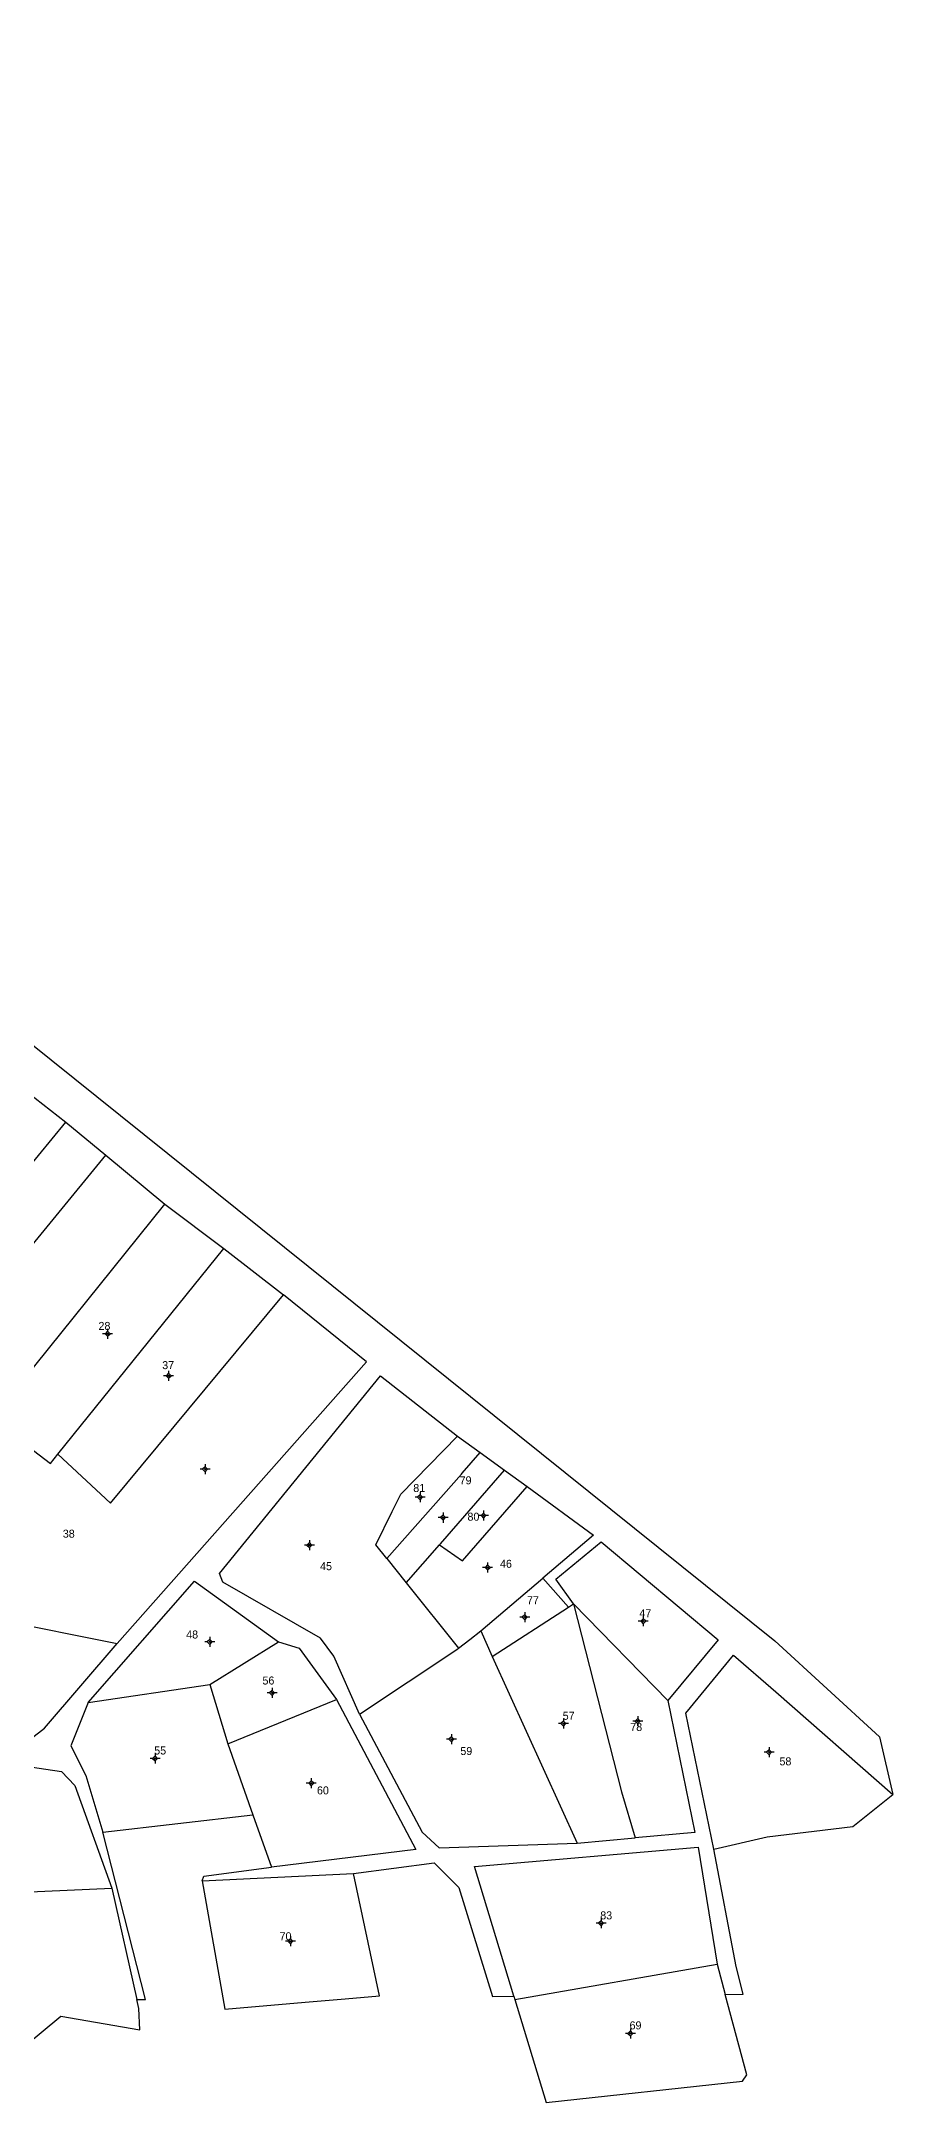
# Model space of a CAD drawing. Extents: x 551451 to 552083, y 1839976 to 1840492.
# Drawn here: x 551870 to 552083, y 1839976 to 1840492 of the extents above; entities that cross this region are included whole.
import ezdxf

# ---------------------------------------------------------------- set-up
doc = ezdxf.new("R2010")
doc.units = 0
for name, color, linetype in [('Level 10', 7, 'Continuous'), ('Level 11', 7, 'Continuous'), ('Level 6', 7, 'Continuous')]:
    doc.layers.add(name, color=color, linetype=linetype)

msp = doc.modelspace()

# ---------------------------------------------------------------- linework, layer by layer
at = {"layer": 'Level 10'}
for p, q in [((551833.69, 1840169.17), (551876.58, 1840221.41)), ((551876.58, 1840221.41), (551886.59, 1840213.12)), ((551843.91, 1840161.16), (551886.59, 1840213.12)), ((551886.59, 1840213.12), (551901.36, 1840200.89)), ((551901.36, 1840200.89), (551916.11, 1840189.81)), ((551874.6, 1840138.44), (551916.11, 1840189.81)), ((551916.11, 1840189.81), (551931.02, 1840178.2)), ((551974.6, 1840142.95), (551980.26, 1840138.83)), ((551980.26, 1840138.83), (551986.32, 1840134.42)), ((551986.32, 1840134.42), (551991.98, 1840130.3)), ((551961.76, 1840106.25), (551970.1, 1840115.71)), ((551956.9, 1840112.31), (551961.76, 1840106.25)), ((551961.76, 1840106.25), (551974.86, 1840089.89)), ((551980.4, 1840094.26), (551995.95, 1840107.42)), ((551995.95, 1840107.42), (552002.34, 1840100.17)), ((551838.82, 1840101.13), (551889.45, 1840091.13)), ((551983.29, 1840087.88), (552002.34, 1840100.17)), ((552002.34, 1840100.17), (552003.58, 1840100.97)), ((552003.58, 1840100.97), (552027.22, 1840076.84)), ((551980.4, 1840094.26), (551983.29, 1840087.88)), ((551912.62, 1840080.83), (551929.78, 1840091.48)), ((551983.29, 1840087.88), (552004.56, 1840041.15)), ((551882.2, 1840076.32), (551912.62, 1840080.83)), ((551912.62, 1840080.83), (551917.11, 1840066.01)), ((551917.11, 1840066.01), (551944.32, 1840077.13)), ((551917.11, 1840066.01), (551923.42, 1840048.27)), ((551885.85, 1840043.9), (551923.42, 1840048.27)), ((551923.42, 1840048.27), (551928.08, 1840035.17)), ((552004.56, 1840041.15), (552019.03, 1840042.48)), ((551910.72, 1840031.74), (551948.55, 1840033.6)), ((551888.1, 1840029.96), (551894.4, 1840002.09)), ((551988.91, 1840002.13), (552039.51, 1840010.93)), ((552039.51, 1840010.93), (552041.56, 1840003.37)), ((551988.67, 1840002.91), (551988.91, 1840002.13))]:
    msp.add_line(p, q, dxfattribs=at)
for points in [[(551562.81, 1840469.19), (551550.85, 1840478.6), (551550.73, 1840491.53), (551573.3, 1840472.68), (551623.78, 1840436.42), (551837.71, 1840265.16), (552054.01, 1840091.72), (552080.17, 1840067.8), (552083.48, 1840053.35)], [(551822.78, 1840178.11), (551866.98, 1840228.89), (551876.58, 1840221.41)], [(551863.94, 1840142.82), (551859.19, 1840148.61), (551901.36, 1840200.89)], [(551874.6, 1840138.44), (551887.78, 1840126.18), (551931.02, 1840178.2)], [(551889.45, 1840091.13), (551951.83, 1840161.47), (551931.02, 1840178.2)], [(551950.08, 1840073.42), (551943.61, 1840087.91), (551940.34, 1840092.4), (551915.85, 1840106.39), (551915.05, 1840108.56), (551955.33, 1840157.97), (551974.6, 1840142.95)], [(551863.94, 1840142.82), (551872.72, 1840136.09), (551874.6, 1840138.44)], [(551956.9, 1840112.31), (551954.14, 1840115.75), (551958.24, 1840124.06), (551960.38, 1840128.38), (551974.6, 1840142.95)], [(551956.9, 1840112.31), (551975.58, 1840133.44), (551975.74, 1840133.63), (551980.26, 1840138.83)], [(551970.1, 1840115.71), (551970.34, 1840115.98), (551986.32, 1840134.42)], [(551970.1, 1840115.71), (551975.85, 1840111.72), (551991.98, 1840130.3)], [(551991.98, 1840130.3), (552008.65, 1840118.17), (551995.95, 1840107.42)], [(552003.58, 1840100.97), (551999.15, 1840107.2), (552010.52, 1840116.46), (552039.81, 1840092.02), (552027.22, 1840076.84)], [(551882.2, 1840076.32), (551908.76, 1840106.66), (551929.78, 1840091.48)], [(551827.32, 1840103.81), (551828.21, 1840092.47), (551827.58, 1840080.23), (551863.42, 1840066.34), (551867.96, 1840067.37), (551871.28, 1840069.93), (551889.45, 1840091.13)], [(552003.58, 1840100.97), (552015.62, 1840053.98), (552019.03, 1840042.48)], [(551974.86, 1840089.89), (551977.65, 1840092.09), (551980.4, 1840094.26)], [(551929.78, 1840091.48), (551935.01, 1840089.93), (551944.32, 1840077.13)], [(551950.08, 1840073.42), (551974.44, 1840089.62), (551974.86, 1840089.89)], [(552038.68, 1840039.66), (552031.72, 1840073.64), (552043.67, 1840088.2), (552054.22, 1840078.97), (552083.48, 1840053.35)], [(551882.2, 1840076.32), (551877.81, 1840065.54), (551881.56, 1840058.11), (551885.85, 1840043.9)], [(551944.32, 1840077.13), (551964.12, 1840039.57), (551928.08, 1840035.17)], [(551950.08, 1840073.42), (551965.76, 1840043.97), (551970.01, 1840040.04), (552004.56, 1840041.15)], [(552027.22, 1840076.84), (552033.96, 1840043.84), (552019.03, 1840042.48)], [(551850.82, 1840062.8), (551875.51, 1840059.12), (551878.84, 1840055.58), (551888.1, 1840029.96)], [(552038.68, 1840039.66), (552052.04, 1840042.76), (552073.51, 1840045.34), (552083.48, 1840053.35)], [(551894.4, 1840002.09), (551896.51, 1840002.1), (551885.85, 1840043.9)], [(551988.67, 1840002.91), (551978.81, 1840035.32), (552034.83, 1840040.19), (552039.51, 1840010.93)], [(552041.56, 1840003.37), (552046.07, 1840003.41), (552044.33, 1840010.33), (552038.68, 1840039.66)], [(551910.72, 1840031.74), (551911.09, 1840032.9), (551928.08, 1840035.17)], [(551910.72, 1840031.74), (551916.4, 1839999.73), (551936.51, 1840001.43), (551946.46, 1840002.27), (551955.08, 1840003.01), (551948.55, 1840033.6)], [(551948.55, 1840033.6), (551968.78, 1840036.28), (551974.93, 1840030.1), (551983.37, 1840002.86), (551988.67, 1840002.91)], [(551847.32, 1840028.9), (551865.78, 1840028.91), (551888.1, 1840029.96)], [(551827.68, 1839985.78), (551848.24, 1839975.57), (551875.33, 1839997.94), (551895.07, 1839994.56), (551894.9, 1839999.89), (551894.4, 1840002.09)], [(551988.91, 1840002.13), (551996.74, 1839976.38), (552045.9, 1839981.69), (552046.98, 1839983.27), (552041.56, 1840003.37)]]:
    msp.add_lwpolyline(points, dxfattribs=at)
at = {"layer": 'Level 11'}
for p, q in [((551886.425, 1840168.49), (551885.8, 1840168.49)), ((551887.05, 1840169.115), (551886.425, 1840168.49)), ((551886.425, 1840168.49), (551887.05, 1840167.865)), ((551887.05, 1840169.74), (551887.05, 1840169.115)), ((551887.675, 1840168.49), (551887.05, 1840169.115)), ((551887.05, 1840167.865), (551887.675, 1840168.49)), ((551887.05, 1840167.865), (551887.05, 1840167.24)), ((551888.3, 1840168.49), (551887.675, 1840168.49)), ((551901.685, 1840158), (551901.06, 1840158)), ((551902.31, 1840158.625), (551901.685, 1840158)), ((551901.685, 1840158), (551902.31, 1840157.375)), ((551902.31, 1840159.25), (551902.31, 1840158.625)), ((551902.935, 1840158), (551902.31, 1840158.625)), ((551902.31, 1840157.375), (551902.935, 1840158)), ((551902.31, 1840157.375), (551902.31, 1840156.75)), ((551903.56, 1840158), (551902.935, 1840158)), ((551911.45, 1840135.285), (551910.825, 1840134.66)), ((551911.45, 1840135.91), (551911.45, 1840135.285)), ((551912.075, 1840134.66), (551911.45, 1840135.285)), ((551910.825, 1840134.66), (551910.2, 1840134.66)), ((551910.825, 1840134.66), (551911.45, 1840134.035)), ((551911.45, 1840134.035), (551912.075, 1840134.66)), ((551911.45, 1840134.035), (551911.45, 1840133.41)), ((551912.7, 1840134.66), (551912.075, 1840134.66)), ((551964.605, 1840127.63), (551963.98, 1840127.63)), ((551965.23, 1840128.255), (551964.605, 1840127.63)), ((551964.605, 1840127.63), (551965.23, 1840127.005)), ((551965.23, 1840128.88), (551965.23, 1840128.255)), ((551965.855, 1840127.63), (551965.23, 1840128.255)), ((551965.23, 1840127.005), (551965.855, 1840127.63)), ((551965.23, 1840127.005), (551965.23, 1840126.38)), ((551966.48, 1840127.63), (551965.855, 1840127.63)), ((551970.355, 1840122.54), (551969.73, 1840122.54)), ((551970.98, 1840123.165), (551970.355, 1840122.54)), ((551970.355, 1840122.54), (551970.98, 1840121.915)), ((551970.98, 1840123.79), (551970.98, 1840123.165)), ((551971.605, 1840122.54), (551970.98, 1840123.165)), ((551970.98, 1840121.915), (551971.605, 1840122.54)), ((551970.98, 1840121.915), (551970.98, 1840121.29)), ((551972.23, 1840122.54), (551971.605, 1840122.54)), ((551980.465, 1840123.07), (551979.84, 1840123.07)), ((551981.09, 1840123.695), (551980.465, 1840123.07)), ((551980.465, 1840123.07), (551981.09, 1840122.445)), ((551981.09, 1840124.32), (551981.09, 1840123.695)), ((551981.715, 1840123.07), (551981.09, 1840123.695)), ((551981.09, 1840122.445), (551981.715, 1840123.07)), ((551981.09, 1840122.445), (551981.09, 1840121.82)), ((551982.34, 1840123.07), (551981.715, 1840123.07)), ((551936.905, 1840115.69), (551936.28, 1840115.69)), ((551937.53, 1840116.315), (551936.905, 1840115.69)), ((551936.905, 1840115.69), (551937.53, 1840115.065)), ((551937.53, 1840116.94), (551937.53, 1840116.315)), ((551938.155, 1840115.69), (551937.53, 1840116.315)), ((551937.53, 1840115.065), (551938.155, 1840115.69)), ((551937.53, 1840115.065), (551937.53, 1840114.44)), ((551938.78, 1840115.69), (551938.155, 1840115.69)), ((551981.505, 1840110.1), (551980.88, 1840110.1)), ((551982.13, 1840110.725), (551981.505, 1840110.1)), ((551981.505, 1840110.1), (551982.13, 1840109.475)), ((551982.13, 1840111.35), (551982.13, 1840110.725)), ((551982.755, 1840110.1), (551982.13, 1840110.725)), ((551982.13, 1840109.475), (551982.755, 1840110.1)), ((551982.13, 1840109.475), (551982.13, 1840108.85)), ((551983.38, 1840110.1), (551982.755, 1840110.1)), ((551990.795, 1840097.65), (551990.17, 1840097.65)), ((551991.42, 1840098.275), (551990.795, 1840097.65)), ((551990.795, 1840097.65), (551991.42, 1840097.025)), ((551991.42, 1840098.9), (551991.42, 1840098.275)), ((551992.045, 1840097.65), (551991.42, 1840098.275)), ((551991.42, 1840097.025), (551992.045, 1840097.65)), ((551991.42, 1840097.025), (551991.42, 1840096.4)), ((551992.67, 1840097.65), (551992.045, 1840097.65)), ((552020.415, 1840096.65), (552019.79, 1840096.65)), ((552021.04, 1840097.275), (552020.415, 1840096.65)), ((552020.415, 1840096.65), (552021.04, 1840096.025)), ((552021.04, 1840097.9), (552021.04, 1840097.275)), ((552021.665, 1840096.65), (552021.04, 1840097.275)), ((552021.04, 1840096.025), (552021.665, 1840096.65)), ((552021.04, 1840096.025), (552021.04, 1840095.4)), ((552022.29, 1840096.65), (552021.665, 1840096.65)), ((551911.995, 1840091.49), (551911.37, 1840091.49)), ((551912.62, 1840092.115), (551911.995, 1840091.49)), ((551911.995, 1840091.49), (551912.62, 1840090.865)), ((551912.62, 1840092.74), (551912.62, 1840092.115)), ((551913.245, 1840091.49), (551912.62, 1840092.115)), ((551912.62, 1840090.865), (551913.245, 1840091.49)), ((551912.62, 1840090.865), (551912.62, 1840090.24)), ((551913.87, 1840091.49), (551913.245, 1840091.49)), ((551927.575, 1840078.74), (551926.95, 1840078.74)), ((551928.2, 1840079.365), (551927.575, 1840078.74)), ((551927.575, 1840078.74), (551928.2, 1840078.115)), ((551928.2, 1840079.99), (551928.2, 1840079.365)), ((551928.825, 1840078.74), (551928.2, 1840079.365)), ((551928.2, 1840078.115), (551928.825, 1840078.74)), ((551929.45, 1840078.74), (551928.825, 1840078.74)), ((551928.2, 1840078.115), (551928.2, 1840077.49)), ((551973.07, 1840068.4), (551973.07, 1840067.775)), ((552000.465, 1840071.06), (551999.84, 1840071.06)), ((552001.09, 1840071.685), (552000.465, 1840071.06)), ((552000.465, 1840071.06), (552001.09, 1840070.435)), ((552001.09, 1840072.31), (552001.09, 1840071.685)), ((552001.715, 1840071.06), (552001.09, 1840071.685)), ((552001.09, 1840070.435), (552001.715, 1840071.06)), ((552001.09, 1840070.435), (552001.09, 1840069.81)), ((552002.34, 1840071.06), (552001.715, 1840071.06)), ((552019.045, 1840071.72), (552018.42, 1840071.72)), ((552019.67, 1840072.345), (552019.045, 1840071.72)), ((552019.045, 1840071.72), (552019.67, 1840071.095)), ((552019.67, 1840072.97), (552019.67, 1840072.345)), ((552020.295, 1840071.72), (552019.67, 1840072.345)), ((552019.67, 1840071.095), (552020.295, 1840071.72)), ((552019.67, 1840071.095), (552019.67, 1840070.47)), ((552020.92, 1840071.72), (552020.295, 1840071.72)), ((551898.91, 1840063.61), (551898.91, 1840062.985)), ((551972.445, 1840067.15), (551971.82, 1840067.15)), ((551973.07, 1840067.775), (551972.445, 1840067.15)), ((551972.445, 1840067.15), (551973.07, 1840066.525)), ((551973.695, 1840067.15), (551973.07, 1840067.775)), ((551973.07, 1840066.525), (551973.695, 1840067.15)), ((551973.07, 1840066.525), (551973.07, 1840065.9)), ((551974.32, 1840067.15), (551973.695, 1840067.15)), ((552051.925, 1840063.93), (552051.3, 1840063.93)), ((552052.55, 1840064.555), (552051.925, 1840063.93)), ((552051.925, 1840063.93), (552052.55, 1840063.305)), ((552052.55, 1840065.18), (552052.55, 1840064.555)), ((552053.175, 1840063.93), (552052.55, 1840064.555)), ((552052.55, 1840063.305), (552053.175, 1840063.93)), ((552052.55, 1840063.305), (552052.55, 1840062.68)), ((552053.8, 1840063.93), (552053.175, 1840063.93)), ((551898.285, 1840062.36), (551897.66, 1840062.36)), ((551898.91, 1840062.985), (551898.285, 1840062.36)), ((551898.285, 1840062.36), (551898.91, 1840061.735)), ((551899.535, 1840062.36), (551898.91, 1840062.985)), ((551898.91, 1840061.735), (551899.535, 1840062.36)), ((551898.91, 1840061.735), (551898.91, 1840061.11)), ((551900.16, 1840062.36), (551899.535, 1840062.36)), ((551937.375, 1840056.15), (551936.75, 1840056.15)), ((551938, 1840056.775), (551937.375, 1840056.15)), ((551937.375, 1840056.15), (551938, 1840055.525)), ((551938, 1840057.4), (551938, 1840056.775)), ((551938.625, 1840056.15), (551938, 1840056.775)), ((551938, 1840055.525), (551938.625, 1840056.15)), ((551938, 1840055.525), (551938, 1840054.9)), ((551939.25, 1840056.15), (551938.625, 1840056.15)), ((552010.5, 1840021.785), (552009.875, 1840021.16)), ((552010.5, 1840022.41), (552010.5, 1840021.785)), ((552011.125, 1840021.16), (552010.5, 1840021.785)), ((551932.155, 1840016.66), (551931.53, 1840016.66)), ((551932.78, 1840017.285), (551932.155, 1840016.66)), ((551932.155, 1840016.66), (551932.78, 1840016.035)), ((551932.78, 1840017.91), (551932.78, 1840017.285)), ((551933.405, 1840016.66), (551932.78, 1840017.285)), ((551932.78, 1840016.035), (551933.405, 1840016.66)), ((551934.03, 1840016.66), (551933.405, 1840016.66)), ((552009.875, 1840021.16), (552009.25, 1840021.16)), ((552009.875, 1840021.16), (552010.5, 1840020.535)), ((552010.5, 1840020.535), (552011.125, 1840021.16)), ((552010.5, 1840020.535), (552010.5, 1840019.91)), ((552011.75, 1840021.16), (552011.125, 1840021.16)), ((551932.78, 1840016.035), (551932.78, 1840015.41)), ((552017.205, 1839993.65), (552016.58, 1839993.65)), ((552017.83, 1839994.275), (552017.205, 1839993.65)), ((552017.205, 1839993.65), (552017.83, 1839993.025)), ((552017.83, 1839994.9), (552017.83, 1839994.275)), ((552018.455, 1839993.65), (552017.83, 1839994.275)), ((552017.83, 1839993.025), (552018.455, 1839993.65)), ((552017.83, 1839993.025), (552017.83, 1839992.4)), ((552019.08, 1839993.65), (552018.455, 1839993.65))]:
    msp.add_line(p, q, dxfattribs=at)
for centre in [(551887.05, 1840168.49), (551902.31, 1840158), (551911.45, 1840134.66), (551965.23, 1840127.63), (551970.98, 1840122.54), (551981.09, 1840123.07), (551937.53, 1840115.69), (551982.13, 1840110.1), (551991.42, 1840097.65), (552021.04, 1840096.65), (551912.62, 1840091.49), (551928.2, 1840078.74), (552001.09, 1840071.06), (552019.67, 1840071.72), (551973.07, 1840067.15), (552052.55, 1840063.93), (551898.91, 1840062.36), (551938, 1840056.15), (551932.78, 1840016.66), (552010.5, 1840021.16), (552017.83, 1839993.65)]:
    msp.add_circle(centre, 0.15, dxfattribs=at)

# ---------------------------------------------------------------- texts
at = {"layer": 'Level 6'}
for s, p in [('28', (551884.77, 1840169.46)), ('37', (551900.71, 1840159.66)), ('81', (551963.52, 1840128.95)), ('79', (551975.12, 1840130.87)), ('80', (551977.08, 1840121.78)), ('38', (551875.84, 1840117.54)), ('45', (551940.21, 1840109.42)), ('46', (551985.22, 1840110.01)), ('77', (551991.97, 1840100.9)), ('47', (552020.09, 1840097.65)), ('48', (551906.71, 1840092.34)), ('56', (551925.79, 1840080.84)), ('57', (552000.91, 1840072.03)), ('78', (552017.81, 1840069.23)), ('55', (551898.71, 1840063.35)), ('59', (551975.3, 1840063.22)), ('58', (552055.14, 1840060.64)), ('60', (551939.43, 1840053.38)), ('83', (552010.3, 1840022.14)), ('70', (551930.07, 1840016.93)), ('69', (552017.63, 1839994.65))]:
    msp.add_text(s, height=2, dxfattribs=at).set_placement(p)

doc.saveas('drawing.dxf')
